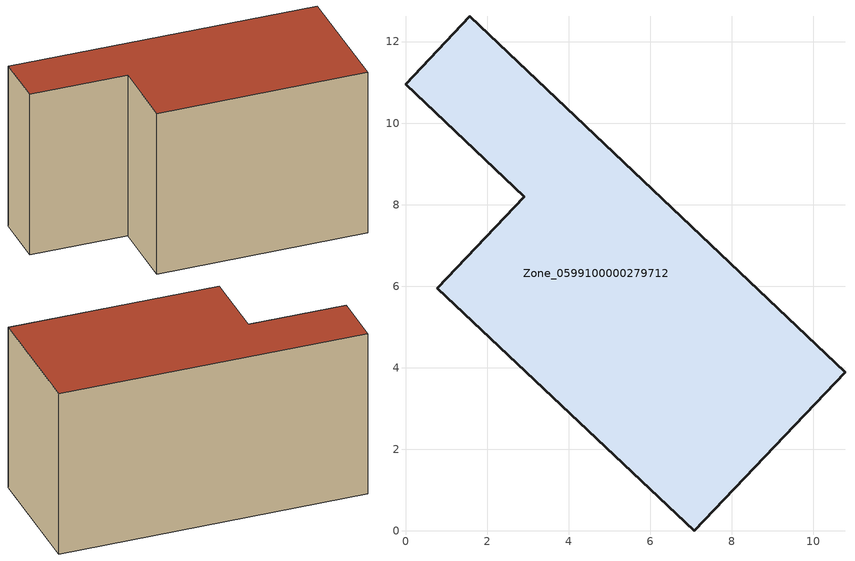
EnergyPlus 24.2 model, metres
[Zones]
Zone_0599100000279712
 floor ground (C_G): 0,10.96 1.58,12.62 10.78,3.9 7.08,0 0.78,5.95 2.91,8.2 z0
 wall outside (C_F): 7.08,0 10.78,3.9 1.58,12.62 0,10.96 2.91,8.2 0.78,5.95 7.08,0 z0:7.12
 roof outside (C_R): 1.58,12.62 0,10.96 2.91,8.2 0.78,5.95 7.08,0 10.78,3.9 z7.12
[BUILDING]
Pand.0599100000279712: North Axis=0; Terrain=City; Loads Convergence Tolerance Value=0.04; Temperature Convergence Tolerance Value=0.4; Solar Distribution=FullExterior; Maximum Number of Warmup Days=25; Minimum Number of Warmup Days=1
[Site:Location]
Rotterdam.The.Hague.AP_ZH_NLD Design_Conditions: Latitude=51.96; Longitude=4.45; Time Zone=1; Elevation=-4.5
[SITE:GROUNDTEMPERATURE:BUILDINGSURFACE]
18, 18, 18, 18, 18, 18, 18, 18, 18, 18, 18, 18
[MATERIAL] Thermal Absorptance=0.9; Solar Absorptance=0.7; Visible Absorptance=0.7
Name | Roughness | Thickness | Conductivity | Density | Specific Heat
G.TI.1975-1991 | MediumSmooth | 0.15 | 0.288461 | 540 | 1210
F.TI.1975-1991 | Rough | 0.3 | 0.230769 | 1920 | 840
R.TI.1975-1991 | MediumRough | 0.2 | 0.153846 | 1500 | 1000
[CONSTRUCTION]
C_G: G.TI.1975-1991
C_F: F.TI.1975-1991
C_R: R.TI.1975-1991
[ZONE]
Zone_0599100000279712: Type=1; Multiplier=1; Ceiling Height=Autocalculate; Volume=Autocalculate; Floor Area=autocalculate; Part of Total Floor Area=Yes
[ZONEINFILTRATION:DESIGNFLOWRATE]
Infil_Zone_0599100000279712: Zone or ZoneList or Space or SpaceList=Zone_0599100000279712; Schedule=AlwaysOn; Design Flow Rate Calculation Method=Flow/Area; Flow Rate per Floor Area=0.003; Constant Term Coefficient=1; Temperature Term Coefficient=0; Velocity Term Coefficient=0; Velocity Squared Term Coefficient=0
[HVACTEMPLATE:ZONE:IDEALLOADSAIRSYSTEM]
Zone_0599100000279712: Maximum Heating Supply Air Temperature=50; Minimum Cooling Supply Air Temperature=13; Maximum Heating Supply Air Humidity Ratio=0.0156; Minimum Cooling Supply Air Humidity Ratio=0.0077; Heating Limit=NoLimit; Cooling Limit=NoLimit; Dehumidification Control Type=ConstantSensibleHeatRatio; Cooling Sensible Heat Ratio=0.7; Dehumidification Setpoint=60; Humidification Control Type=None; Humidification Setpoint=30; Outdoor Air Method=None; Outdoor Air Flow Rate per Person=0.00944; Outdoor Air Flow Rate per Zone Floor Area=0; Outdoor Air Flow Rate per Zone=0; Demand Controlled Ventilation Type=None; Outdoor Air Economizer Type=NoEconomizer; Heat Recovery Type=None; Sensible Heat Recovery Effectiveness=0.7; Latent Heat Recovery Effectiveness=0.65
[ZONECONTROL:THERMOSTAT]
ThermostatControl_Zone_0599100000279712: Zone or ZoneList=Zone_0599100000279712; Control Type Schedule=DualSetpointControlType; Control 1=Thermostat_Zone_0599100000279712; Temperature Difference Between Cutout And Setpoint=0
[THERMOSTATSETPOINT:DUALSETPOINT]
Thermostat_Zone_0599100000279712: Heating Setpoint Temperature Schedule=HeatingSetpoint_Zone_0599100000279712; Cooling Setpoint Temperature Schedule=CoolingSetpoint_Zone_0599100000279712
[SCHEDULE:COMPACT]
HeatingSetpoint_Zone_0599100000279712: Through: 12/31, For: AllDays, Until: 24:00, 21
CoolingSetpoint_Zone_0599100000279712: Through: 12/31, For: AllDays, Until: 24:00, 24
DualSetpointControlType: Through: 12/31, For: AllDays, Until: 24:00, 4
AlwaysOn: Through: 12/31, For: AllDays, Until: 24:00, 1
